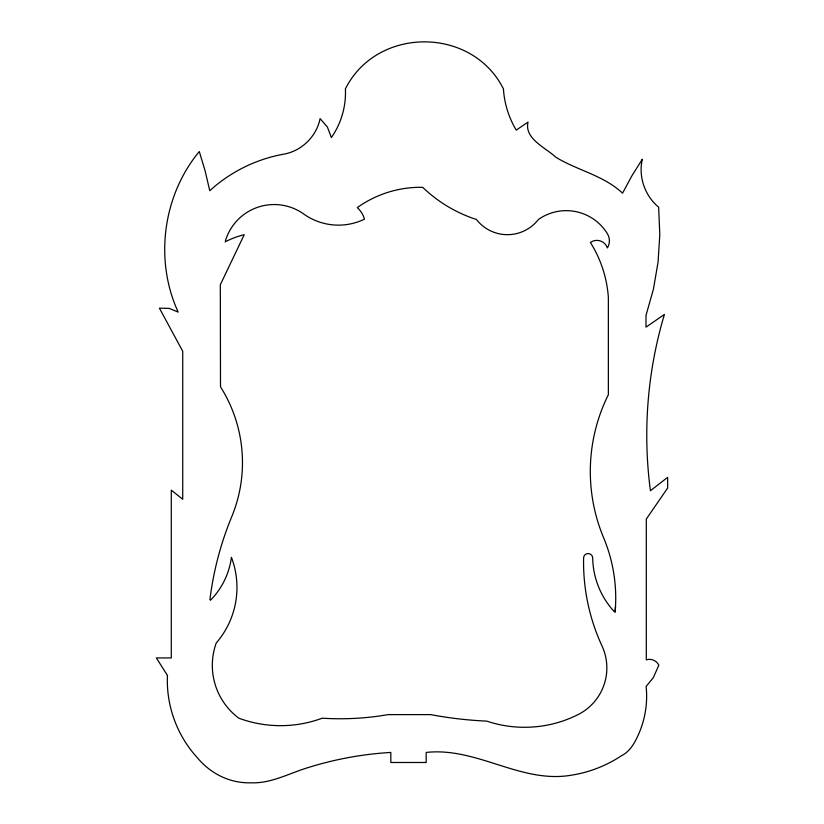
<?xml version="1.0" encoding="UTF-8"?>
<svg xmlns="http://www.w3.org/2000/svg" width="824" height="824" viewBox="0 0 824 824"><rect width="100%" height="100%" fill="white"/><g stroke="black" fill="none" stroke-linecap="round" stroke-linejoin="round"><path stroke-width="1.24" d="M615.064 612.5L615.518 606.155M614.21 611.583A81.391 81.391 0 0 1 592.672 558.013A4.542 4.542 0 0 0 588.13 553.563A4.542 4.542 0 0 0 583.588 558.013A200.345 200.345 0 0 0 602.025 645.995A52.262 52.262 0 0 1 578.046 714.614A119.089 119.089 0 0 1 486.768 721.124A400.145 400.145 0 0 1 430.633 714.614L388.125 714.614A280.407 280.407 0 0 1 322.246 718.198A120.222 120.222 0 0 1 238.847 718.198A65.879 65.879 0 0 1 216.238 642.988A84.748 84.748 0 0 0 231.431 557.364A75.066 75.066 0 0 1 210.481 600.212M225.436 240.793A50.861 50.861 0 0 1 303.716 214.013A59.74 59.74 0 0 0 364.507 219.153A24.298 24.298 0 0 0 357.286 207.607A108.995 108.995 0 0 1 422.691 187.316A139.143 139.143 0 0 0 476.427 219.483A39.212 39.212 0 0 0 538.412 219.483A48.266 48.266 0 0 1 607.381 233.686A13.658 13.658 0 0 1 607.381 247.962A11.031 11.031 0 0 0 590.396 242.483A118.625 118.625 0 0 1 608.359 297.382L608.359 394.727A172.01 172.01 0 0 0 603.621 537.763A156.519 156.519 0 0 1 615.178 611.233M225.117 241.906A80.824 80.824 0 0 1 244.244 234.675L220.317 284.743L220.502 386.827A141.728 141.728 0 0 1 231.709 516.792A318.394 318.394 0 0 0 209.904 599.738M167.457 675.484C166.026 705.251 176.861 735.266 196.957 757.266C210.223 773.54 229.958 783.49 251.073 782.8C271.559 783.624 289.708 772.984 308.794 767.381C335.399 759.1 363.003 754.063 390.813 752.436L390.813 762.488L426.183 762.488L426.183 752.436C477.024 746.894 520.48 783.676 570.908 775.271C588.872 772.541 606.176 765.867 621.317 755.824C629.886 751.56 634.48 743.32 638.26 734.967C645.13 719.877 647.87 702.965 646.119 686.474L653.288 677.668L658.84 665.236C656.769 660.632 651.063 658.191 646.304 659.88L646.304 519.048L667.646 488.035L667.646 477.323L650.435 490.733C642.586 431.838 647.386 371.336 664.422 314.428L645.995 327.149L645.995 315.458L653.453 289.039L658.077 261.981L659.808 234.593L658.644 207.164C644.821 195.865 638.26 176.635 642.308 159.248L631.864 175.883L622.542 193.177C603.529 175.296 577.191 170.403 555.551 157.054C545.879 147.743 523.992 138.72 528.04 122.086L516.236 130.12C508.758 117.657 504.329 103.402 503.433 88.899C472.059 26.183 376.764 26.183 345.39 88.899C346.265 106.08 341.249 123.466 331.372 137.546L327.406 127.071L320.093 118.584C316.622 136.413 301.543 151.132 283.641 154.181C256.223 159.104 230.308 171.917 209.76 190.735L205.155 170.97L199.284 151.544C162.771 195.535 154.273 260.157 178.18 312.09L169.157 308.392L159.413 308.155L182.722 351.261L182.722 499.241L171.289 490.156L171.289 657.933L156.354 657.933L167.457 675.484"/></g></svg>
